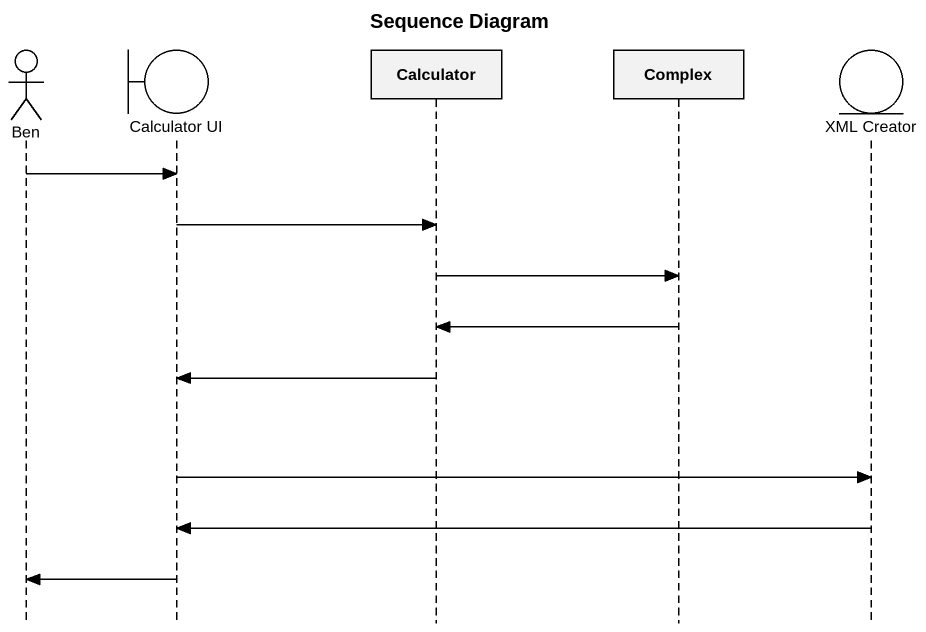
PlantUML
@startuml
title Sequence Diagram
hide footbox
actor Ben
boundary "Calculator UI" as Calculator_UI
participant Calculator
participant Complex
entity "XML Creator" as XML_Creator

Ben -> Calculator_UI
Calculator_UI -> Calculator
Calculator -> Complex
Complex -> Calculator
Calculator -> Calculator_UI
Calculator_UI -> XML_Creator
XML_Creator -> Calculator_UI
Calculator_UI -> Ben
@enduml
